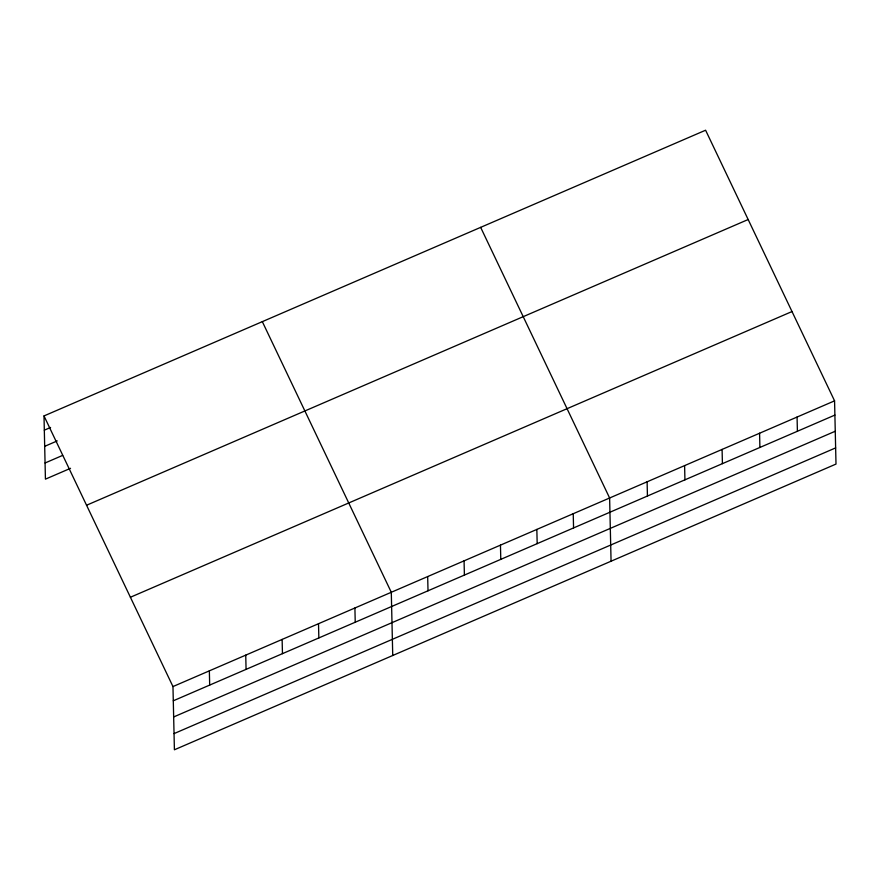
<?xml version="1.0" encoding="UTF-8"?>
<svg xmlns="http://www.w3.org/2000/svg" width="880" height="880" viewBox="0 0 880 880"><rect width="100%" height="100%" fill="white"/><g stroke="black" fill="none" stroke-linecap="round" stroke-linejoin="round"><path stroke-width="1.32" d="M44 415.932L705.595 130.218L834.57 400.851L836 464.068L174.405 749.782L172.964 686.565L44 415.932L45.43 479.149L70.532 468.314M44.319 430.166L50.6 427.46M44.693 446.336L57.233 440.913M45.067 462.99L62.634 455.4M86.559 505.241L748.154 219.527M130.405 597.256L792.011 311.542M172.964 686.565L834.57 400.851M173.294 700.799L834.889 415.074M173.657 716.958L835.252 431.244M174.031 733.612L835.637 447.898M480.656 227.359L609.62 497.992L611.061 561.209M262.328 321.651L391.292 592.273L392.733 655.49M797.071 417.032L797.401 431.266M759.583 433.224L759.902 447.458M722.095 449.416L722.414 463.65M684.607 465.608L684.926 479.842M647.108 481.8L647.438 496.034M573.232 513.711L573.562 527.934M536.844 529.419L537.174 543.653M500.456 545.138L500.786 559.372M464.068 560.846L464.398 575.08M427.68 576.565L428.01 590.799M354.904 607.992L355.234 622.226M318.516 623.711L318.846 637.945M282.128 639.419L282.458 653.653M245.74 655.138L246.07 669.372M209.352 670.846L209.682 685.08"/></g></svg>
